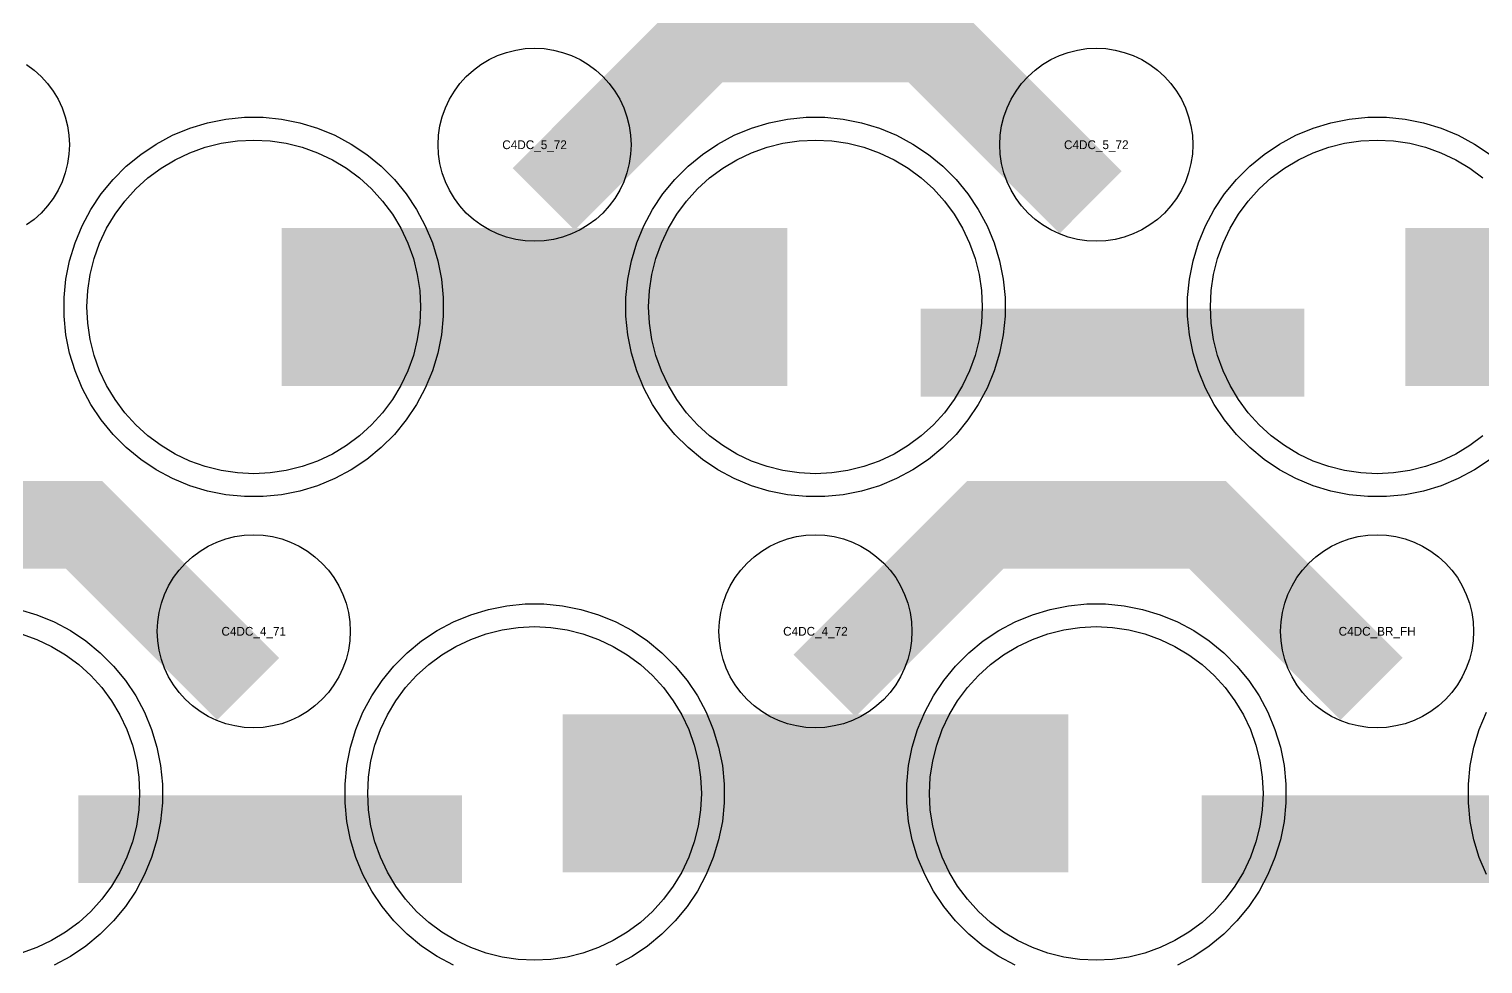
# Model space of a CAD drawing. Extents: x -11880 to 11880, y -14992 to 14992.
# Drawn here: x 10896 to 11310.1, y -14333.8 to -14067.6 of the extents above; entities that cross this region are included whole.
import ezdxf
from ezdxf.enums import TextEntityAlignment as Align

# ---------------------------------------------------------------- set-up
doc = ezdxf.new("R2010")
doc.units = 0
doc.header["$MEASUREMENT"] = 0
for name, color, linetype in [('GDS_775_DT_237', 138, 'CONTINUOUS'), ('RDL1_FS', 34, 'CONTINUOUS'), ('RDL_BS', 160, 'CONTINUOUS')]:
    doc.layers.add(name, color=color, linetype=linetype)

msp = doc.modelspace()

# ---------------------------------------------------------------- linework, layer by layer
at = {"layer": 'RDL1_FS'}
for points in [[(10960, -14194.254), (10955.343, -14194.025), (10950.732, -14193.341), (10946.209, -14192.209), (10941.819, -14190.637), (10937.605, -14188.645), (10933.605, -14186.247), (10929.86, -14183.469), (10926.406, -14180.339), (10923.276, -14176.885), (10920.498, -14173.14), (10918.1, -14169.14), (10916.108, -14164.926), (10914.536, -14160.536), (10913.404, -14156.013), (10912.72, -14151.402), (10912.491, -14146.745), (10912.72, -14142.088), (10913.404, -14137.477), (10914.536, -14132.954), (10916.108, -14128.564), (10918.1, -14124.35), (10920.498, -14120.35), (10923.276, -14116.605), (10926.406, -14113.151), (10929.86, -14110.021), (10933.605, -14107.243), (10937.605, -14104.845), (10941.819, -14102.853), (10946.209, -14101.281), (10950.732, -14100.149), (10955.343, -14099.465), (10960, -14099.236), (10964.657, -14099.465), (10969.268, -14100.149), (10973.791, -14101.281), (10978.181, -14102.853), (10982.395, -14104.845), (10986.395, -14107.243), (10990.14, -14110.021), (10993.594, -14113.151), (10996.724, -14116.605), (10999.502, -14120.35), (11001.9, -14124.35), (11003.892, -14128.564), (11005.464, -14132.954), (11006.596, -14137.477), (11007.28, -14142.088), (11007.509, -14146.745), (11007.28, -14151.402), (11006.596, -14156.013), (11005.464, -14160.536), (11003.892, -14164.926), (11001.9, -14169.14), (10999.502, -14173.14), (10996.724, -14176.885), (10993.594, -14180.339), (10990.14, -14183.469), (10986.395, -14186.247), (10982.395, -14188.645), (10978.181, -14190.637), (10973.791, -14192.209), (10969.268, -14193.341), (10964.657, -14194.025)], [(11120, -14194.254), (11115.343, -14194.025), (11110.732, -14193.341), (11106.209, -14192.209), (11101.819, -14190.637), (11097.605, -14188.645), (11093.605, -14186.247), (11089.86, -14183.469), (11086.406, -14180.339), (11083.276, -14176.885), (11080.498, -14173.14), (11078.1, -14169.14), (11076.108, -14164.926), (11074.536, -14160.536), (11073.404, -14156.013), (11072.72, -14151.402), (11072.491, -14146.745), (11072.72, -14142.088), (11073.404, -14137.477), (11074.536, -14132.954), (11076.108, -14128.564), (11078.1, -14124.35), (11080.498, -14120.35), (11083.276, -14116.605), (11086.406, -14113.151), (11089.86, -14110.021), (11093.605, -14107.243), (11097.605, -14104.845), (11101.819, -14102.853), (11106.209, -14101.281), (11110.732, -14100.149), (11115.343, -14099.465), (11120, -14099.236), (11124.657, -14099.465), (11129.268, -14100.149), (11133.791, -14101.281), (11138.181, -14102.853), (11142.395, -14104.845), (11146.395, -14107.243), (11150.14, -14110.021), (11153.594, -14113.151), (11156.724, -14116.605), (11159.502, -14120.35), (11161.9, -14124.35), (11163.892, -14128.564), (11165.464, -14132.954), (11166.596, -14137.477), (11167.28, -14142.088), (11167.509, -14146.745), (11167.28, -14151.402), (11166.596, -14156.013), (11165.464, -14160.536), (11163.892, -14164.926), (11161.9, -14169.14), (11159.502, -14173.14), (11156.724, -14176.885), (11153.594, -14180.339), (11150.14, -14183.469), (11146.395, -14186.247), (11142.395, -14188.645), (11138.181, -14190.637), (11133.791, -14192.209), (11129.268, -14193.341), (11124.657, -14194.025)]]:
    msp.add_lwpolyline(points, close=True, dxfattribs=at)
msp.add_lwpolyline([(11310.14, -14183.469), (11306.395, -14186.247), (11302.395, -14188.645), (11298.181, -14190.637), (11293.791, -14192.209), (11289.268, -14193.341), (11284.657, -14194.025), (11280, -14194.254), (11275.343, -14194.025), (11270.732, -14193.341), (11266.209, -14192.209), (11261.819, -14190.637), (11257.605, -14188.645), (11253.605, -14186.247), (11249.86, -14183.469), (11246.406, -14180.339), (11243.276, -14176.885), (11240.498, -14173.14), (11238.1, -14169.14), (11236.108, -14164.926), (11234.536, -14160.536), (11233.404, -14156.013), (11232.72, -14151.402), (11232.491, -14146.745), (11232.72, -14142.088), (11233.404, -14137.477), (11234.536, -14132.954), (11236.108, -14128.564), (11238.1, -14124.35), (11240.498, -14120.35), (11243.276, -14116.605), (11246.406, -14113.151), (11249.86, -14110.021), (11253.605, -14107.243), (11257.605, -14104.845), (11261.819, -14102.853), (11266.209, -14101.281), (11270.732, -14100.149), (11275.343, -14099.465), (11280, -14099.236), (11284.657, -14099.465), (11289.268, -14100.149), (11293.791, -14101.281), (11298.181, -14102.853), (11302.395, -14104.845), (11306.395, -14107.243), (11310.14, -14110.021)], dxfattribs=at)
for points in [[(10968.002, -14146.745, 45, 45, 0), (11040.002, -14146.745, 45, 45, 0)], [(11040.002, -14146.745, 45, 45, 0), (11112.002, -14146.745, 45, 45, 0)], [(11288.002, -14146.745, 45, 45, 0), (11360.002, -14146.745, 45, 45, 0)]]:
    msp.add_lwpolyline(points, format="xyseb", dxfattribs=at)
at = {"layer": 'RDL1_FS', "color": 241, "true_color": 0xf7abae}
msp.add_lwpolyline([(10893.791, -14239.846), (10898.181, -14241.418), (10902.395, -14243.41), (10906.395, -14245.808), (10910.14, -14248.586), (10913.594, -14251.716), (10916.724, -14255.17), (10919.502, -14258.915), (10921.9, -14262.915), (10923.892, -14267.129), (10925.464, -14271.519), (10926.596, -14276.042), (10927.28, -14280.653), (10927.509, -14285.31), (10927.28, -14289.967), (10926.596, -14294.578), (10925.464, -14299.101), (10923.892, -14303.491), (10921.9, -14307.705), (10919.502, -14311.705), (10916.724, -14315.45), (10913.594, -14318.904), (10910.14, -14322.034), (10906.395, -14324.812), (10902.395, -14327.21), (10898.181, -14329.202), (10893.791, -14330.774)], dxfattribs=at)
for points in [[(11040, -14332.819), (11035.343, -14332.59), (11030.732, -14331.906), (11026.209, -14330.774), (11021.819, -14329.202), (11017.605, -14327.21), (11013.605, -14324.812), (11009.86, -14322.034), (11006.406, -14318.904), (11003.276, -14315.45), (11000.498, -14311.705), (10998.1, -14307.705), (10996.108, -14303.491), (10994.536, -14299.101), (10993.404, -14294.578), (10992.72, -14289.967), (10992.491, -14285.31), (10992.72, -14280.653), (10993.404, -14276.042), (10994.536, -14271.519), (10996.108, -14267.129), (10998.1, -14262.915), (11000.498, -14258.915), (11003.276, -14255.17), (11006.406, -14251.716), (11009.86, -14248.586), (11013.605, -14245.808), (11017.605, -14243.41), (11021.819, -14241.418), (11026.209, -14239.846), (11030.732, -14238.714), (11035.343, -14238.03), (11040, -14237.801), (11044.657, -14238.03), (11049.268, -14238.714), (11053.791, -14239.846), (11058.181, -14241.418), (11062.395, -14243.41), (11066.395, -14245.808), (11070.14, -14248.586), (11073.594, -14251.716), (11076.724, -14255.17), (11079.502, -14258.915), (11081.9, -14262.915), (11083.892, -14267.129), (11085.464, -14271.519), (11086.596, -14276.042), (11087.28, -14280.653), (11087.509, -14285.31), (11087.28, -14289.967), (11086.596, -14294.578), (11085.464, -14299.101), (11083.892, -14303.491), (11081.9, -14307.705), (11079.502, -14311.705), (11076.724, -14315.45), (11073.594, -14318.904), (11070.14, -14322.034), (11066.395, -14324.812), (11062.395, -14327.21), (11058.181, -14329.202), (11053.791, -14330.774), (11049.268, -14331.906), (11044.657, -14332.59)], [(11200, -14332.819), (11195.343, -14332.59), (11190.732, -14331.906), (11186.209, -14330.774), (11181.819, -14329.202), (11177.605, -14327.21), (11173.605, -14324.812), (11169.86, -14322.034), (11166.406, -14318.904), (11163.276, -14315.45), (11160.498, -14311.705), (11158.1, -14307.705), (11156.108, -14303.491), (11154.536, -14299.101), (11153.404, -14294.578), (11152.72, -14289.967), (11152.491, -14285.31), (11152.72, -14280.653), (11153.404, -14276.042), (11154.536, -14271.519), (11156.108, -14267.129), (11158.1, -14262.915), (11160.498, -14258.915), (11163.276, -14255.17), (11166.406, -14251.716), (11169.86, -14248.586), (11173.605, -14245.808), (11177.605, -14243.41), (11181.819, -14241.418), (11186.209, -14239.846), (11190.732, -14238.714), (11195.343, -14238.03), (11200, -14237.801), (11204.657, -14238.03), (11209.268, -14238.714), (11213.791, -14239.846), (11218.181, -14241.418), (11222.395, -14243.41), (11226.395, -14245.808), (11230.14, -14248.586), (11233.594, -14251.716), (11236.724, -14255.17), (11239.502, -14258.915), (11241.9, -14262.915), (11243.892, -14267.129), (11245.464, -14271.519), (11246.596, -14276.042), (11247.28, -14280.653), (11247.509, -14285.31), (11247.28, -14289.967), (11246.596, -14294.578), (11245.464, -14299.101), (11243.892, -14303.491), (11241.9, -14307.705), (11239.502, -14311.705), (11236.724, -14315.45), (11233.594, -14318.904), (11230.14, -14322.034), (11226.395, -14324.812), (11222.395, -14327.21), (11218.181, -14329.202), (11213.791, -14330.774), (11209.268, -14331.906), (11204.657, -14332.59)]]:
    msp.add_lwpolyline(points, close=True, dxfattribs=at)
for points in [[(11048.002, -14285.31, 45, 45, 0), (11120.002, -14285.31, 45, 45, 0)], [(11120.002, -14285.31, 45, 45, 0), (11192.002, -14285.31, 45, 45, 0)]]:
    msp.add_lwpolyline(points, format="xyseb", dxfattribs=at)
at = {"layer": 'RDL_BS'}
for points in [[(11042.562, -14116.059, 25, 25, 0), (11088.377, -14070.244, 25, 25, 0), (11121.93, -14070.244, 25, 25, 0)], [(11198.401, -14116.958, 25, 25, 0), (11151.687, -14070.244, 25, 25, 0), (11121.929, -14070.244, 25, 25, 0)], [(11150.016, -14159.758, 25, 25, 0), (11259.281, -14159.758, 25, 25, 0)], [(10958.401, -14255.523, 25, 25, 0), (10911.687, -14208.809, 25, 25, 0), (10881.929, -14208.809, 25, 25, 0)], [(11122.562, -14254.624, 25, 25, 0), (11168.377, -14208.809, 25, 25, 0), (11201.93, -14208.809, 25, 25, 0)], [(11278.401, -14255.523, 25, 25, 0), (11231.687, -14208.809, 25, 25, 0), (11201.929, -14208.809, 25, 25, 0)]]:
    msp.add_lwpolyline(points, format="xyseb", dxfattribs=at)
for points in [[(11040, -14128.051), (11037.307, -14127.919), (11034.635, -14127.523), (11032.016, -14126.866), (11029.481, -14125.959), (11027.044, -14124.807), (11024.72, -14123.414), (11022.557, -14121.811), (11020.558, -14119.999), (11018.746, -14118), (11017.143, -14115.837), (11015.75, -14113.513), (11014.598, -14111.076), (11013.691, -14108.541), (11013.034, -14105.922), (11012.638, -14103.25), (11012.506, -14100.557), (11012.638, -14097.864), (11013.034, -14095.192), (11013.691, -14092.573), (11014.598, -14090.038), (11015.75, -14087.601), (11017.143, -14085.277), (11018.746, -14083.114), (11020.558, -14081.115), (11022.557, -14079.303), (11024.72, -14077.7), (11027.044, -14076.307), (11029.481, -14075.155), (11032.016, -14074.248), (11034.635, -14073.591), (11037.307, -14073.195), (11040, -14073.063), (11042.693, -14073.195), (11045.365, -14073.591), (11047.984, -14074.248), (11050.519, -14075.155), (11052.956, -14076.307), (11055.28, -14077.7), (11057.443, -14079.303), (11059.442, -14081.115), (11061.254, -14083.114), (11062.857, -14085.277), (11064.25, -14087.601), (11065.402, -14090.038), (11066.309, -14092.573), (11066.966, -14095.192), (11067.362, -14097.864), (11067.494, -14100.557), (11067.362, -14103.25), (11066.966, -14105.922), (11066.309, -14108.541), (11065.402, -14111.076), (11064.25, -14113.513), (11062.857, -14115.837), (11061.254, -14118), (11059.442, -14119.999), (11057.443, -14121.811), (11055.28, -14123.414), (11052.956, -14124.807), (11050.519, -14125.959), (11047.984, -14126.866), (11045.365, -14127.523), (11042.693, -14127.919)], [(11200, -14128.051), (11197.307, -14127.919), (11194.635, -14127.523), (11192.016, -14126.866), (11189.481, -14125.959), (11187.044, -14124.807), (11184.72, -14123.414), (11182.557, -14121.811), (11180.558, -14119.999), (11178.746, -14118), (11177.143, -14115.837), (11175.75, -14113.513), (11174.598, -14111.076), (11173.691, -14108.541), (11173.034, -14105.922), (11172.638, -14103.25), (11172.506, -14100.557), (11172.638, -14097.864), (11173.034, -14095.192), (11173.691, -14092.573), (11174.598, -14090.038), (11175.75, -14087.601), (11177.143, -14085.277), (11178.746, -14083.114), (11180.558, -14081.115), (11182.557, -14079.303), (11184.72, -14077.7), (11187.044, -14076.307), (11189.481, -14075.155), (11192.016, -14074.248), (11194.635, -14073.591), (11197.307, -14073.195), (11200, -14073.063), (11202.693, -14073.195), (11205.365, -14073.591), (11207.984, -14074.248), (11210.519, -14075.155), (11212.956, -14076.307), (11215.28, -14077.7), (11217.443, -14079.303), (11219.442, -14081.115), (11221.254, -14083.114), (11222.857, -14085.277), (11224.25, -14087.601), (11225.402, -14090.038), (11226.309, -14092.573), (11226.966, -14095.192), (11227.362, -14097.864), (11227.494, -14100.557), (11227.362, -14103.25), (11226.966, -14105.922), (11226.309, -14108.541), (11225.402, -14111.076), (11224.25, -14113.513), (11222.857, -14115.837), (11221.254, -14118), (11219.442, -14119.999), (11217.443, -14121.811), (11215.28, -14123.414), (11212.956, -14124.807), (11210.519, -14125.959), (11207.984, -14126.866), (11205.365, -14127.523), (11202.693, -14127.919)], [(10957.356, -14200.745), (10952.062, -14200.228), (10946.835, -14199.182), (10941.795, -14197.651), (10936.885, -14195.62), (10932.223, -14193.128), (10927.809, -14190.181), (10923.708, -14186.819), (10919.926, -14183.037), (10916.564, -14178.936), (10913.617, -14174.522), (10911.125, -14169.86), (10909.094, -14164.95), (10907.563, -14159.91), (10906.517, -14154.683), (10906, -14149.389), (10906, -14144.101), (10906.517, -14138.807), (10907.563, -14133.58), (10909.094, -14128.54), (10911.125, -14123.63), (10913.617, -14118.968), (10916.564, -14114.554), (10919.926, -14110.453), (10923.708, -14106.671), (10927.809, -14103.309), (10932.223, -14100.362), (10936.885, -14097.87), (10941.795, -14095.839), (10946.835, -14094.308), (10952.062, -14093.262), (10957.356, -14092.745), (10962.644, -14092.745), (10967.938, -14093.262), (10973.165, -14094.308), (10978.205, -14095.839), (10983.115, -14097.87), (10987.777, -14100.362), (10992.191, -14103.309), (10996.292, -14106.671), (11000.074, -14110.453), (11003.436, -14114.554), (11006.383, -14118.968), (11008.875, -14123.63), (11010.906, -14128.54), (11012.437, -14133.58), (11013.483, -14138.807), (11014, -14144.101), (11014, -14149.389), (11013.483, -14154.683), (11012.437, -14159.91), (11010.906, -14164.95), (11008.875, -14169.86), (11006.383, -14174.522), (11003.436, -14178.936), (11000.074, -14183.037), (10996.292, -14186.819), (10992.191, -14190.181), (10987.777, -14193.128), (10983.115, -14195.62), (10978.205, -14197.651), (10973.165, -14199.182), (10967.938, -14200.228), (10962.644, -14200.745)], [(11117.356, -14200.745), (11112.062, -14200.228), (11106.835, -14199.182), (11101.795, -14197.651), (11096.885, -14195.62), (11092.223, -14193.128), (11087.809, -14190.181), (11083.708, -14186.819), (11079.926, -14183.037), (11076.564, -14178.936), (11073.617, -14174.522), (11071.125, -14169.86), (11069.094, -14164.95), (11067.563, -14159.91), (11066.517, -14154.683), (11066, -14149.389), (11066, -14144.101), (11066.517, -14138.807), (11067.563, -14133.58), (11069.094, -14128.54), (11071.125, -14123.63), (11073.617, -14118.968), (11076.564, -14114.554), (11079.926, -14110.453), (11083.708, -14106.671), (11087.809, -14103.309), (11092.223, -14100.362), (11096.885, -14097.87), (11101.795, -14095.839), (11106.835, -14094.308), (11112.062, -14093.262), (11117.356, -14092.745), (11122.644, -14092.745), (11127.938, -14093.262), (11133.165, -14094.308), (11138.205, -14095.839), (11143.115, -14097.87), (11147.777, -14100.362), (11152.191, -14103.309), (11156.292, -14106.671), (11160.074, -14110.453), (11163.436, -14114.554), (11166.383, -14118.968), (11168.875, -14123.63), (11170.906, -14128.54), (11172.437, -14133.58), (11173.483, -14138.807), (11174, -14144.101), (11174, -14149.389), (11173.483, -14154.683), (11172.437, -14159.91), (11170.906, -14164.95), (11168.875, -14169.86), (11166.383, -14174.522), (11163.436, -14178.936), (11160.074, -14183.037), (11156.292, -14186.819), (11152.191, -14190.181), (11147.777, -14193.128), (11143.115, -14195.62), (11138.205, -14197.651), (11133.165, -14199.182), (11127.938, -14200.228), (11122.644, -14200.745)], [(10960, -14266.616), (10957.307, -14266.484), (10954.635, -14266.088), (10952.016, -14265.431), (10949.481, -14264.524), (10947.044, -14263.372), (10944.72, -14261.979), (10942.557, -14260.376), (10940.558, -14258.564), (10938.746, -14256.565), (10937.143, -14254.402), (10935.75, -14252.078), (10934.598, -14249.641), (10933.691, -14247.106), (10933.034, -14244.487), (10932.638, -14241.815), (10932.506, -14239.122), (10932.638, -14236.429), (10933.034, -14233.757), (10933.691, -14231.138), (10934.598, -14228.603), (10935.75, -14226.166), (10937.143, -14223.842), (10938.746, -14221.679), (10940.558, -14219.68), (10942.557, -14217.868), (10944.72, -14216.265), (10947.044, -14214.872), (10949.481, -14213.72), (10952.016, -14212.813), (10954.635, -14212.156), (10957.307, -14211.76), (10960, -14211.628), (10962.693, -14211.76), (10965.365, -14212.156), (10967.984, -14212.813), (10970.519, -14213.72), (10972.956, -14214.872), (10975.28, -14216.265), (10977.443, -14217.868), (10979.442, -14219.68), (10981.254, -14221.679), (10982.857, -14223.842), (10984.25, -14226.166), (10985.402, -14228.603), (10986.309, -14231.138), (10986.966, -14233.757), (10987.362, -14236.429), (10987.494, -14239.122), (10987.362, -14241.815), (10986.966, -14244.487), (10986.309, -14247.106), (10985.402, -14249.641), (10984.25, -14252.078), (10982.857, -14254.402), (10981.254, -14256.565), (10979.442, -14258.564), (10977.443, -14260.376), (10975.28, -14261.979), (10972.956, -14263.372), (10970.519, -14264.524), (10967.984, -14265.431), (10965.365, -14266.088), (10962.693, -14266.484)], [(11120, -14266.616), (11117.307, -14266.484), (11114.635, -14266.088), (11112.016, -14265.431), (11109.481, -14264.524), (11107.044, -14263.372), (11104.72, -14261.979), (11102.557, -14260.376), (11100.558, -14258.564), (11098.746, -14256.565), (11097.143, -14254.402), (11095.75, -14252.078), (11094.598, -14249.641), (11093.691, -14247.106), (11093.034, -14244.487), (11092.638, -14241.815), (11092.506, -14239.122), (11092.638, -14236.429), (11093.034, -14233.757), (11093.691, -14231.138), (11094.598, -14228.603), (11095.75, -14226.166), (11097.143, -14223.842), (11098.746, -14221.679), (11100.558, -14219.68), (11102.557, -14217.868), (11104.72, -14216.265), (11107.044, -14214.872), (11109.481, -14213.72), (11112.016, -14212.813), (11114.635, -14212.156), (11117.307, -14211.76), (11120, -14211.628), (11122.693, -14211.76), (11125.365, -14212.156), (11127.984, -14212.813), (11130.519, -14213.72), (11132.956, -14214.872), (11135.28, -14216.265), (11137.443, -14217.868), (11139.442, -14219.68), (11141.254, -14221.679), (11142.857, -14223.842), (11144.25, -14226.166), (11145.402, -14228.603), (11146.309, -14231.138), (11146.966, -14233.757), (11147.362, -14236.429), (11147.494, -14239.122), (11147.362, -14241.815), (11146.966, -14244.487), (11146.309, -14247.106), (11145.402, -14249.641), (11144.25, -14252.078), (11142.857, -14254.402), (11141.254, -14256.565), (11139.442, -14258.564), (11137.443, -14260.376), (11135.28, -14261.979), (11132.956, -14263.372), (11130.519, -14264.524), (11127.984, -14265.431), (11125.365, -14266.088), (11122.693, -14266.484)], [(11280, -14266.616), (11277.307, -14266.484), (11274.635, -14266.088), (11272.016, -14265.431), (11269.481, -14264.524), (11267.044, -14263.372), (11264.72, -14261.979), (11262.557, -14260.376), (11260.558, -14258.564), (11258.746, -14256.565), (11257.143, -14254.402), (11255.75, -14252.078), (11254.598, -14249.641), (11253.691, -14247.106), (11253.034, -14244.487), (11252.638, -14241.815), (11252.506, -14239.122), (11252.638, -14236.429), (11253.034, -14233.757), (11253.691, -14231.138), (11254.598, -14228.603), (11255.75, -14226.166), (11257.143, -14223.842), (11258.746, -14221.679), (11260.558, -14219.68), (11262.557, -14217.868), (11264.72, -14216.265), (11267.044, -14214.872), (11269.481, -14213.72), (11272.016, -14212.813), (11274.635, -14212.156), (11277.307, -14211.76), (11280, -14211.628), (11282.693, -14211.76), (11285.365, -14212.156), (11287.984, -14212.813), (11290.519, -14213.72), (11292.956, -14214.872), (11295.28, -14216.265), (11297.443, -14217.868), (11299.442, -14219.68), (11301.254, -14221.679), (11302.857, -14223.842), (11304.25, -14226.166), (11305.402, -14228.603), (11306.309, -14231.138), (11306.966, -14233.757), (11307.362, -14236.429), (11307.494, -14239.122), (11307.362, -14241.815), (11306.966, -14244.487), (11306.309, -14247.106), (11305.402, -14249.641), (11304.25, -14252.078), (11302.857, -14254.402), (11301.254, -14256.565), (11299.442, -14258.564), (11297.443, -14260.376), (11295.28, -14261.979), (11292.956, -14263.372), (11290.519, -14264.524), (11287.984, -14265.431), (11285.365, -14266.088), (11282.693, -14266.484)]]:
    msp.add_lwpolyline(points, close=True, dxfattribs=at)
for points in [[(10895.28, -14077.7), (10897.443, -14079.303), (10899.442, -14081.115), (10901.254, -14083.114), (10902.857, -14085.277), (10904.25, -14087.601), (10905.402, -14090.038), (10906.309, -14092.573), (10906.966, -14095.192), (10907.362, -14097.864), (10907.494, -14100.557), (10907.362, -14103.25), (10906.966, -14105.922), (10906.309, -14108.541), (10905.402, -14111.076), (10904.25, -14113.513), (10902.857, -14115.837), (10901.254, -14118), (10899.442, -14119.999), (10897.443, -14121.811), (10895.28, -14123.414)], [(11312.191, -14190.181), (11307.777, -14193.128), (11303.115, -14195.62), (11298.205, -14197.651), (11293.165, -14199.182), (11287.938, -14200.228), (11282.644, -14200.745), (11277.356, -14200.745), (11272.062, -14200.228), (11266.835, -14199.182), (11261.795, -14197.651), (11256.885, -14195.62), (11252.223, -14193.128), (11247.809, -14190.181), (11243.708, -14186.819), (11239.926, -14183.037), (11236.564, -14178.936), (11233.617, -14174.522), (11231.125, -14169.86), (11229.094, -14164.95), (11227.563, -14159.91), (11226.517, -14154.683), (11226, -14149.389), (11226, -14144.101), (11226.517, -14138.807), (11227.563, -14133.58), (11229.094, -14128.54), (11231.125, -14123.63), (11233.617, -14118.968), (11236.564, -14114.554), (11239.926, -14110.453), (11243.708, -14106.671), (11247.809, -14103.309), (11252.223, -14100.362), (11256.885, -14097.87), (11261.795, -14095.839), (11266.835, -14094.308), (11272.062, -14093.262), (11277.356, -14092.745), (11282.644, -14092.745), (11287.938, -14093.262), (11293.165, -14094.308), (11298.205, -14095.839), (11303.115, -14097.87), (11307.777, -14100.362), (11312.191, -14103.309)]]:
    msp.add_lwpolyline(points, dxfattribs=at)
at = {"layer": 'RDL_BS', "color": 241, "true_color": 0xf7abae}
for points in [[(10893.165, -14232.873), (10898.205, -14234.404), (10903.115, -14236.435), (10907.777, -14238.927), (10912.191, -14241.874), (10916.292, -14245.236), (10920.074, -14249.018), (10923.436, -14253.119), (10926.383, -14257.533), (10928.875, -14262.195), (10930.906, -14267.105), (10932.437, -14272.145), (10933.483, -14277.372), (10934, -14282.666), (10934, -14287.954), (10933.483, -14293.248), (10932.437, -14298.475), (10930.906, -14303.515), (10928.875, -14308.425), (10926.383, -14313.087), (10923.436, -14317.501), (10920.074, -14321.602), (10916.292, -14325.384), (10912.191, -14328.746), (10907.777, -14331.693), (10903.115, -14334.185)], [(11016.885, -14334.185), (11012.223, -14331.693), (11007.809, -14328.746), (11003.708, -14325.384), (10999.926, -14321.602), (10996.564, -14317.501), (10993.617, -14313.087), (10991.125, -14308.425), (10989.094, -14303.515), (10987.563, -14298.475), (10986.517, -14293.248), (10986, -14287.954), (10986, -14282.666), (10986.517, -14277.372), (10987.563, -14272.145), (10989.094, -14267.105), (10991.125, -14262.195), (10993.617, -14257.533), (10996.564, -14253.119), (10999.926, -14249.018), (11003.708, -14245.236), (11007.809, -14241.874), (11012.223, -14238.927), (11016.885, -14236.435), (11021.795, -14234.404), (11026.835, -14232.873), (11032.062, -14231.827), (11037.356, -14231.31), (11042.644, -14231.31), (11047.938, -14231.827), (11053.165, -14232.873), (11058.205, -14234.404), (11063.115, -14236.435), (11067.777, -14238.927), (11072.191, -14241.874), (11076.292, -14245.236), (11080.074, -14249.018), (11083.436, -14253.119), (11086.383, -14257.533), (11088.875, -14262.195), (11090.906, -14267.105), (11092.437, -14272.145), (11093.483, -14277.372), (11094, -14282.666), (11094, -14287.954), (11093.483, -14293.248), (11092.437, -14298.475), (11090.906, -14303.515), (11088.875, -14308.425), (11086.383, -14313.087), (11083.436, -14317.501), (11080.074, -14321.602), (11076.292, -14325.384), (11072.191, -14328.746), (11067.777, -14331.693), (11063.115, -14334.185)], [(11176.885, -14334.185), (11172.223, -14331.693), (11167.809, -14328.746), (11163.708, -14325.384), (11159.926, -14321.602), (11156.564, -14317.501), (11153.617, -14313.087), (11151.125, -14308.425), (11149.094, -14303.515), (11147.563, -14298.475), (11146.517, -14293.248), (11146, -14287.954), (11146, -14282.666), (11146.517, -14277.372), (11147.563, -14272.145), (11149.094, -14267.105), (11151.125, -14262.195), (11153.617, -14257.533), (11156.564, -14253.119), (11159.926, -14249.018), (11163.708, -14245.236), (11167.809, -14241.874), (11172.223, -14238.927), (11176.885, -14236.435), (11181.795, -14234.404), (11186.835, -14232.873), (11192.062, -14231.827), (11197.356, -14231.31), (11202.644, -14231.31), (11207.938, -14231.827), (11213.165, -14232.873), (11218.205, -14234.404), (11223.115, -14236.435), (11227.777, -14238.927), (11232.191, -14241.874), (11236.292, -14245.236), (11240.074, -14249.018), (11243.436, -14253.119), (11246.383, -14257.533), (11248.875, -14262.195), (11250.906, -14267.105), (11252.437, -14272.145), (11253.483, -14277.372), (11254, -14282.666), (11254, -14287.954), (11253.483, -14293.248), (11252.437, -14298.475), (11250.906, -14303.515), (11248.875, -14308.425), (11246.383, -14313.087), (11243.436, -14317.501), (11240.074, -14321.602), (11236.292, -14325.384), (11232.191, -14328.746), (11227.777, -14331.693), (11223.115, -14334.185)], [(11311.125, -14308.425), (11309.094, -14303.515), (11307.563, -14298.475), (11306.517, -14293.248), (11306, -14287.954), (11306, -14282.666), (11306.517, -14277.372), (11307.563, -14272.145), (11309.094, -14267.105), (11311.125, -14262.195)]]:
    msp.add_lwpolyline(points, dxfattribs=at)
for points in [[(10910.016, -14298.323, 25, 25, 0), (11019.281, -14298.323, 25, 25, 0)], [(11230.016, -14298.323, 25, 25, 0), (11339.281, -14298.323, 25, 25, 0)]]:
    msp.add_lwpolyline(points, format="xyseb", dxfattribs=at)

# ---------------------------------------------------------------- texts
at = {"layer": 'GDS_775_DT_237'}
for s, p in [('C4DC_5_72', (11040, -14100.557)), ('C4DC_5_72', (11040, -14100.557)), ('C4DC_5_72', (11200, -14100.557)), ('C4DC_5_72', (11200, -14100.557)), ('C4DC_4_71', (10960, -14239.122)), ('C4DC_4_71', (10960, -14239.122)), ('C4DC_4_72', (11120, -14239.122)), ('C4DC_4_72', (11120, -14239.122)), ('C4DC_BR_FH', (11280, -14239.122)), ('C4DC_BR_FH', (11280, -14239.122))]:
    msp.add_text(s, height=2.5, dxfattribs=at).set_placement(p, align=Align.MIDDLE_CENTER)

doc.saveas('drawing.dxf')
